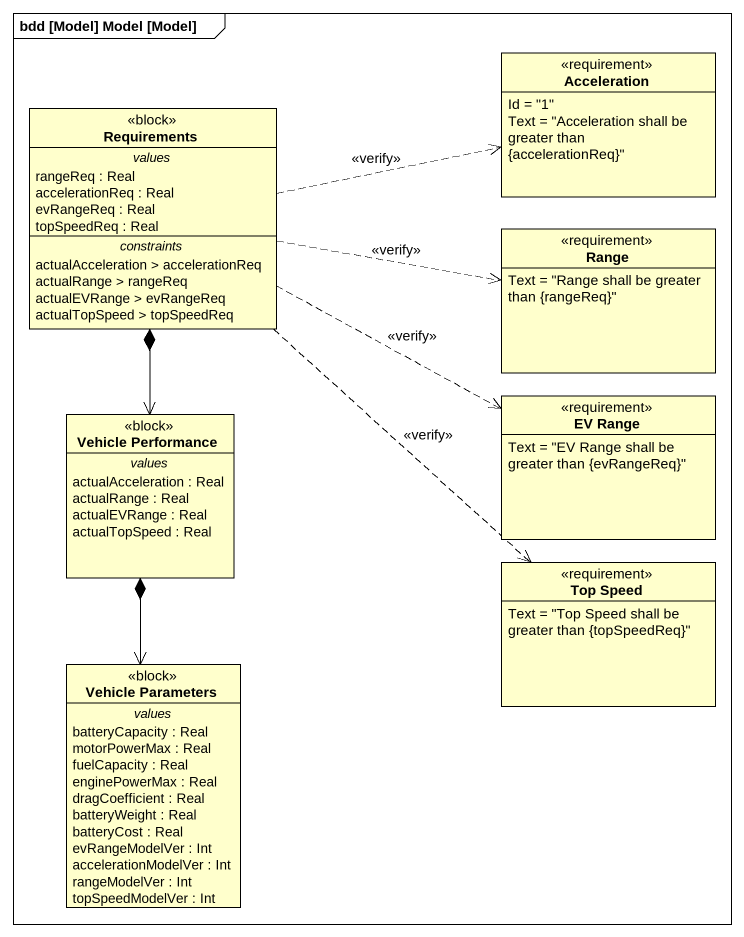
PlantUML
@startuml
mainframe bdd [Model] Model [Model]
hide circle
hide empty members
class Acceleration <<requirement>> {
  Id = "1"
  Text = "Acceleration shall be greater than {accelerationReq}"
}
class Requirements <<block>> {
  -- values --
  rangeReq : Real
  accelerationReq : Real
  evRangeReq : Real
  topSpeedReq : Real
  -- constraints --
  actualAcceleration > accelerationReq
  actualRange > rangeReq
  actualEVRange > evRangeReq
  actualTopSpeed > topSpeedReq
}
class Range <<requirement>> {
  Text = "Range shall be greater than {rangeReq}"
}
class "Vehicle Performance" as Vehicle_Performance <<block>> {
  -- values --
  actualAcceleration : Real
  actualRange : Real
  actualEVRange : Real
  actualTopSpeed : Real
}
class "EV Range" as EV_Range <<requirement>> {
  Text = "EV Range shall be greater than {evRangeReq}"
}
class "Top Speed" as Top_Speed <<requirement>> {
  Text = "Top Speed shall be greater than {topSpeedReq}"
}
class "Vehicle Parameters" as Vehicle_Parameters <<block>> {
  -- values --
  batteryCapacity : Real
  motorPowerMax : Real
  fuelCapacity : Real
  enginePowerMax : Real
  dragCoefficient : Real
  batteryWeight : Real
  batteryCost : Real
  evRangeModelVer : Int
  accelerationModelVer : Int
  rangeModelVer : Int
  topSpeedModelVer : Int
}
Requirements .right.> Acceleration : <<verify>>
Requirements .right.> Range : <<verify>>
Requirements *--> Vehicle_Performance
Requirements .right.> EV_Range : <<verify>>
Requirements ..> Top_Speed : <<verify>>
Vehicle_Performance *--> Vehicle_Parameters
@enduml
